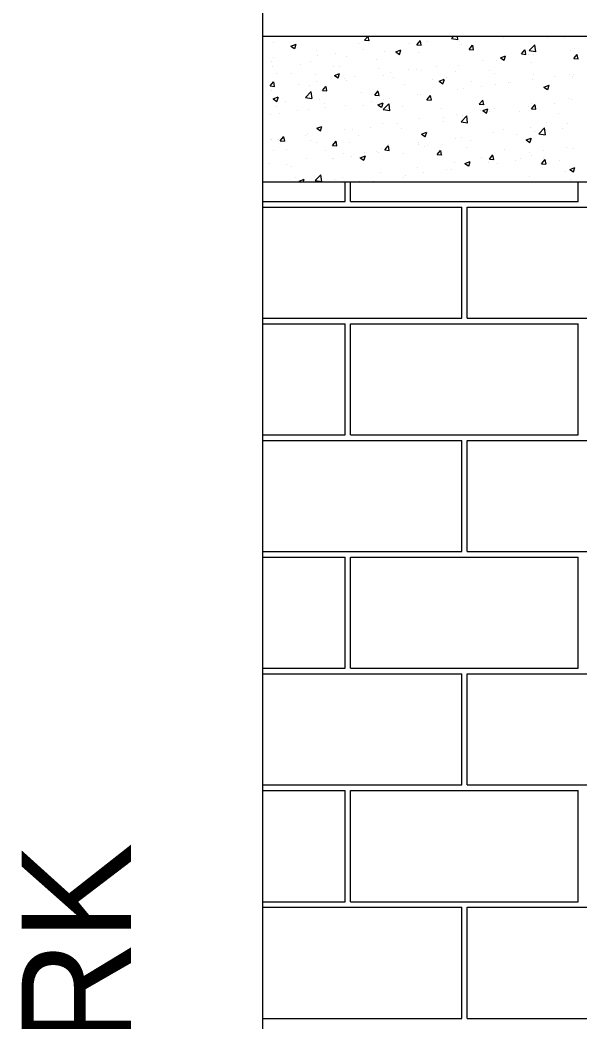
# Model space of a CAD drawing. Header units: metres. Extents: x -1560643 to -1560434, y 43491 to 43663.
# Drawn here: x -1560588.759 to -1560587.607, y 43512.605 to 43514.665 of the extents above; entities that cross this region are included whole.
import ezdxf

# ---------------------------------------------------------------- set-up
doc = ezdxf.new("R2010")
doc.units = ezdxf.units.M
doc.header["$LTSCALE"] = 750
doc.header["$MEASUREMENT"] = 0
doc.layers.get('0').update_dxf_attribs({"lineweight": 5})
doc.layers.add('BLK_1_FLR_0_DRINKING_WATER', color=7, linetype='Continuous', lineweight=5)
doc.styles.add('Romantic', font='GOTHIC.TTF')

# ---------------------------------------------------------------- blocks, each defined once
blk = doc.blocks.new('A$C52BB42CC')
for p, q in [((2163.644, 750.306), (2163.644, 980.392)), ((2355.307, 955.232), (2163.644, 955.232)), ((2163.674, 955.217), (2163.674, 955.217)), ((2167.549, 955.189), (2167.549, 955.189)), ((2171.882, 954.916), (2172.148, 955.232)), ((2172.242, 954.879), (2172.177, 955.232)), ((2178.91, 955.052), (2179.083, 955.232)), ((2179.443, 954.964), (2179.411, 955.232)), ((2188.098, 955.232), (2188.136, 955.206)), ((2188.144, 955.2), (2188.155, 955.232)), ((2164.519, 954.773), (2164.519, 954.773)), ((2165.922, 954.446), (2166.335, 954.604)), ((2165.922, 954.446), (2166.215, 954.248)), ((2166.223, 954.242), (2166.342, 954.598)), ((2171.417, 954.668), (2171.417, 954.668)), ((2171.882, 954.916), (2172.235, 954.885)), ((2175.523, 954.654), (2175.523, 954.654)), ((2176.115, 954.545), (2176.4, 954.884)), ((2176.115, 954.545), (2176.468, 954.514)), ((2176.475, 954.508), (2176.407, 954.878)), ((2176.554, 954.46), (2176.554, 954.46)), ((2177.001, 954.848), (2177.001, 954.848)), ((2178.91, 955.052), (2179.435, 954.971)), ((2179.236, 955.143), (2179.236, 955.143)), ((2179.535, 954.838), (2179.535, 954.838)), ((2179.715, 954.554), (2179.715, 954.554)), ((2180.348, 954.175), (2180.633, 954.514)), ((2180.708, 954.138), (2180.64, 954.508)), ((2183.156, 955.145), (2183.156, 955.145)), ((2185.209, 954.075), (2185.668, 954.554)), ((2185.741, 953.987), (2185.676, 954.548)), ((2186.72, 955.14), (2186.72, 955.14)), ((2167.976, 954.077), (2167.976, 954.077)), ((2168.084, 953.674), (2168.084, 953.674)), ((2169.561, 953.869), (2169.561, 953.869)), ((2170.459, 953.602), (2170.459, 953.602)), ((2171.796, 954.163), (2171.796, 954.163)), ((2173.524, 954.045), (2173.524, 954.045)), ((2174.403, 953.973), (2174.816, 954.132)), ((2174.403, 953.973), (2174.697, 953.775)), ((2174.704, 953.769), (2174.824, 954.126)), ((2176.273, 953.963), (2176.273, 953.963)), ((2180.348, 954.175), (2180.701, 954.144)), ((2182.884, 953.501), (2183.297, 953.659)), ((2183.185, 953.296), (2183.305, 953.653)), ((2184.581, 953.805), (2184.865, 954.144)), ((2184.581, 953.805), (2184.934, 953.774)), ((2184.941, 953.768), (2184.873, 954.137)), ((2185.123, 953.794), (2185.123, 953.794)), ((2185.209, 954.075), (2185.733, 953.994)), ((2185.558, 953.731), (2185.558, 953.731)), ((2188.539, 954.109), (2188.539, 954.109)), ((2188.814, 953.434), (2189.098, 953.773)), ((2188.85, 954.285), (2188.85, 954.285)), ((2188.852, 953.67), (2188.852, 953.67)), ((2189.174, 953.397), (2189.106, 953.767)), ((2164.357, 953.184), (2164.357, 953.184)), ((2164.448, 952.809), (2164.448, 952.809)), ((2164.534, 953.487), (2164.534, 953.487)), ((2166.669, 952.923), (2166.669, 952.923)), ((2167.478, 953.224), (2167.478, 953.224)), ((2169.39, 952.782), (2169.39, 952.782)), ((2169.819, 952.789), (2169.819, 952.789)), ((2172.831, 953.372), (2172.831, 953.372)), ((2177.683, 952.815), (2177.683, 952.815)), ((2179.463, 952.873), (2179.463, 952.873)), ((2181.41, 953.306), (2181.41, 953.306)), ((2182.528, 953.316), (2182.528, 953.316)), ((2182.884, 953.501), (2183.178, 953.303)), ((2182.888, 953.5), (2182.888, 953.5)), ((2185.41, 953.079), (2185.41, 953.079)), ((2188.814, 953.434), (2189.167, 953.403)), ((2164.763, 952.263), (2164.763, 952.263)), ((2165.948, 952.191), (2165.948, 952.191)), ((2167.913, 952.13), (2167.913, 952.13)), ((2169.444, 952.07), (2169.858, 952.228)), ((2169.444, 952.07), (2169.738, 951.872)), ((2169.745, 951.866), (2169.865, 952.222)), ((2171.064, 951.997), (2171.064, 951.997)), ((2172.97, 952.656), (2172.97, 952.656)), ((2173.452, 952.08), (2173.452, 952.08)), ((2173.971, 952.326), (2173.971, 952.326)), ((2175.448, 952.521), (2175.448, 952.521)), ((2176.12, 952.523), (2176.12, 952.523)), ((2176.482, 952.496), (2176.482, 952.496)), ((2179.27, 952.39), (2179.27, 952.39)), ((2181.969, 952.489), (2181.969, 952.489)), ((2182.421, 952.257), (2182.421, 952.257)), ((2185.571, 952.124), (2185.571, 952.124)), ((2187.297, 951.958), (2187.297, 951.958)), ((2188.467, 952.145), (2188.467, 952.145)), ((2188.721, 951.991), (2188.721, 951.991)), ((2188.775, 952.152), (2188.775, 952.152)), ((2164.235, 951.217), (2164.52, 951.556)), ((2164.235, 951.217), (2164.588, 951.186)), ((2164.596, 951.18), (2164.527, 951.55)), ((2166.531, 951.347), (2166.531, 951.347)), ((2167.406, 951.26), (2167.406, 951.26)), ((2168.009, 951.541), (2168.009, 951.541)), ((2168.468, 950.847), (2168.753, 951.186)), ((2168.828, 950.81), (2168.76, 951.18)), ((2170.244, 951.836), (2170.244, 951.836)), ((2170.387, 951.638), (2170.387, 951.638)), ((2174.214, 951.864), (2174.214, 951.864)), ((2175.085, 951.307), (2175.085, 951.307)), ((2177.364, 951.731), (2177.364, 951.731)), ((2177.926, 951.597), (2178.339, 951.756)), ((2177.926, 951.597), (2178.219, 951.399)), ((2178.227, 951.393), (2178.346, 951.75)), ((2178.527, 951.898), (2178.527, 951.898)), ((2180.515, 951.597), (2180.515, 951.597)), ((2181.335, 951.173), (2181.335, 951.173)), ((2182.456, 951.351), (2182.456, 951.351)), ((2183.57, 951.467), (2183.57, 951.467)), ((2183.665, 951.464), (2183.665, 951.464)), ((2185.486, 951.767), (2185.486, 951.767)), ((2186.407, 951.124), (2186.82, 951.283)), ((2186.407, 951.124), (2186.7, 950.926)), ((2186.708, 950.92), (2186.827, 951.277)), ((2186.815, 951.331), (2186.815, 951.331)), ((2164.376, 950.844), (2164.376, 950.844)), ((2164.486, 950.166), (2164.899, 950.325)), ((2164.787, 949.962), (2164.907, 950.319)), ((2167.096, 950.28), (2167.556, 950.759)), ((2167.628, 950.192), (2167.563, 950.753)), ((2168.468, 950.847), (2168.821, 950.816)), ((2171.644, 950.716), (2171.644, 950.716)), ((2172.701, 950.477), (2172.986, 950.816)), ((2172.701, 950.477), (2173.054, 950.446)), ((2173.061, 950.439), (2172.993, 950.809)), ((2176.131, 950.487), (2176.131, 950.487)), ((2176.41, 950.531), (2176.41, 950.531)), ((2176.934, 950.106), (2177.219, 950.445)), ((2177.294, 950.069), (2177.226, 950.439)), ((2179.391, 950.909), (2179.391, 950.909)), ((2179.858, 950.978), (2179.858, 950.978)), ((2164.486, 950.166), (2164.779, 949.968)), ((2164.76, 949.535), (2164.76, 949.535)), ((2165.495, 949.923), (2165.495, 949.923)), ((2167.096, 950.28), (2167.621, 950.199)), ((2168.202, 950.126), (2168.202, 950.126)), ((2168.645, 949.79), (2168.645, 949.79)), ((2168.691, 949.508), (2168.691, 949.508)), ((2170.315, 949.673), (2170.315, 949.673)), ((2171.796, 949.657), (2171.796, 949.657)), ((2172.418, 949.999), (2172.418, 949.999)), ((2172.967, 949.694), (2173.38, 949.852)), ((2172.967, 949.694), (2173.261, 949.496)), ((2173.268, 949.49), (2173.388, 949.846)), ((2173.38, 950.115), (2173.38, 950.115)), ((2173.394, 949.303), (2173.854, 949.782)), ((2173.927, 949.215), (2173.862, 949.776)), ((2173.896, 950.193), (2173.896, 950.193)), ((2174.946, 949.523), (2174.946, 949.523)), ((2176.934, 950.106), (2177.287, 950.075)), ((2181.167, 949.736), (2181.451, 950.075)), ((2181.167, 949.736), (2181.52, 949.705)), ((2181.527, 949.699), (2181.459, 950.069)), ((2185.167, 949.558), (2185.167, 949.558)), ((2185.4, 949.366), (2185.684, 949.705)), ((2185.415, 949.802), (2185.415, 949.802)), ((2185.76, 949.328), (2185.692, 949.698)), ((2185.745, 949.63), (2185.745, 949.63)), ((2187.222, 949.824), (2187.222, 949.824)), ((2188.395, 950.18), (2188.395, 950.18)), ((2188.608, 950.149), (2188.608, 950.149)), ((2164.304, 948.88), (2164.304, 948.88)), ((2164.979, 949.019), (2164.979, 949.019)), ((2166.456, 949.214), (2166.456, 949.214)), ((2167.334, 949.295), (2167.334, 949.295)), ((2173.394, 949.303), (2173.919, 949.222)), ((2178.096, 949.39), (2178.096, 949.39)), ((2179.319, 948.944), (2179.319, 948.944)), ((2179.693, 948.326), (2180.152, 948.805)), ((2179.783, 948.845), (2179.783, 948.845)), ((2180.225, 948.239), (2180.16, 948.799)), ((2181.247, 949.257), (2181.247, 949.257)), ((2181.448, 949.221), (2181.861, 949.38)), ((2181.448, 949.221), (2181.742, 949.023)), ((2181.725, 948.968), (2181.725, 948.968)), ((2181.749, 949.017), (2181.869, 949.373)), ((2182.018, 949.139), (2182.018, 949.139)), ((2182.385, 949.387), (2182.385, 949.387)), ((2184.397, 949.124), (2184.397, 949.124)), ((2185.4, 949.366), (2185.753, 949.335)), ((2187.547, 948.991), (2187.547, 948.991)), ((2168.008, 947.79), (2168.422, 947.949)), ((2168.309, 947.586), (2168.429, 947.943)), ((2173.308, 948.151), (2173.308, 948.151)), ((2174.578, 948.16), (2174.578, 948.16)), ((2176.338, 948.566), (2176.338, 948.566)), ((2178.283, 948.377), (2178.283, 948.377)), ((2178.305, 948.65), (2178.305, 948.65)), ((2179.693, 948.326), (2180.217, 948.245)), ((2186.581, 948.263), (2186.581, 948.263)), ((2188.324, 948.215), (2188.324, 948.215)), ((2165.054, 946.778), (2165.339, 947.117)), ((2165.414, 946.741), (2165.346, 947.111)), ((2167.139, 947.18), (2167.139, 947.18)), ((2167.262, 947.331), (2167.262, 947.331)), ((2168.008, 947.79), (2168.302, 947.592)), ((2170.243, 947.708), (2170.243, 947.708)), ((2170.866, 947.671), (2170.866, 947.671)), ((2171.4, 947.195), (2171.4, 947.195)), ((2172.343, 947.866), (2172.343, 947.866)), ((2174.842, 947.786), (2174.842, 947.786)), ((2176.49, 947.318), (2176.903, 947.476)), ((2176.49, 947.318), (2176.783, 947.12)), ((2176.791, 947.113), (2176.91, 947.47)), ((2179.697, 947.081), (2179.697, 947.081)), ((2182.313, 947.422), (2182.313, 947.422)), ((2183.139, 947.672), (2183.139, 947.672)), ((2184.192, 947.302), (2184.192, 947.302)), ((2185.343, 947.838), (2185.343, 947.838)), ((2185.67, 947.497), (2185.67, 947.497)), ((2185.991, 947.35), (2186.451, 947.829)), ((2185.991, 947.35), (2186.516, 947.268)), ((2186.523, 947.262), (2186.458, 947.822)), ((2187.905, 947.791), (2187.905, 947.791)), ((2164.232, 946.915), (2164.232, 946.915)), ((2164.346, 946.907), (2164.346, 946.907)), ((2164.904, 946.886), (2164.904, 946.886)), ((2165.054, 946.778), (2165.407, 946.747)), ((2167.496, 946.774), (2167.496, 946.774)), ((2167.958, 946.604), (2167.958, 946.604)), ((2169.287, 946.408), (2169.572, 946.747)), ((2169.287, 946.408), (2169.64, 946.377)), ((2169.647, 946.371), (2169.579, 946.741)), ((2170.646, 946.641), (2170.646, 946.641)), ((2173.52, 946.037), (2173.804, 946.377)), ((2173.797, 946.508), (2173.797, 946.508)), ((2173.88, 946), (2173.812, 946.37)), ((2176.256, 946.49), (2176.256, 946.49)), ((2176.267, 946.602), (2176.267, 946.602)), ((2176.753, 946.323), (2176.753, 946.323)), ((2176.947, 946.375), (2176.947, 946.375)), ((2178.23, 946.517), (2178.23, 946.517)), ((2179.248, 946.98), (2179.248, 946.98)), ((2180.465, 946.812), (2180.465, 946.812)), ((2184.971, 946.845), (2185.384, 947.004)), ((2184.971, 946.845), (2185.264, 946.647)), ((2185.272, 946.641), (2185.392, 946.997)), ((2188.252, 946.251), (2188.252, 946.251)), ((2164.517, 946.014), (2164.517, 946.014)), ((2165.59, 946.114), (2165.59, 946.114)), ((2168.74, 945.981), (2168.74, 945.981)), ((2170.172, 945.744), (2170.172, 945.744)), ((2170.791, 945.538), (2170.791, 945.538)), ((2171.531, 945.414), (2171.944, 945.573)), ((2171.832, 945.21), (2171.952, 945.567)), ((2171.891, 945.848), (2171.891, 945.848)), ((2172.814, 945.899), (2172.814, 945.899)), ((2173.026, 945.832), (2173.026, 945.832)), ((2173.237, 946.186), (2173.237, 946.186)), ((2173.52, 946.037), (2173.873, 946.007)), ((2175.041, 945.715), (2175.041, 945.715)), ((2177.753, 945.667), (2178.037, 946.006)), ((2177.753, 945.667), (2178.106, 945.636)), ((2178.113, 945.63), (2178.045, 946)), ((2178.191, 945.582), (2178.191, 945.582)), ((2180.097, 946.242), (2180.097, 946.242)), ((2181.342, 945.449), (2181.342, 945.449)), ((2181.986, 945.297), (2182.27, 945.636)), ((2182.241, 945.458), (2182.241, 945.458)), ((2182.346, 945.26), (2182.278, 945.63)), ((2183.248, 946.109), (2183.248, 946.109)), ((2185.271, 945.873), (2185.271, 945.873)), ((2185.393, 945.607), (2185.393, 945.607)), ((2186.352, 945.463), (2186.352, 945.463)), ((2186.398, 945.975), (2186.398, 945.975)), ((2188.835, 946.197), (2188.835, 946.197)), ((2164.161, 944.951), (2164.161, 944.951)), ((2165.586, 944.853), (2165.586, 944.853)), ((2165.931, 944.718), (2165.931, 944.718)), ((2167.191, 945.366), (2167.191, 945.366)), ((2169.313, 945.343), (2169.313, 945.343)), ((2169.372, 945.309), (2169.372, 945.309)), ((2171.531, 945.414), (2171.825, 945.216)), ((2176.195, 944.637), (2176.195, 944.637)), ((2179.176, 945.015), (2179.176, 945.015)), ((2180.012, 944.942), (2180.426, 945.1)), ((2180.012, 944.942), (2180.306, 944.744)), ((2180.313, 944.737), (2180.433, 945.094)), ((2181.951, 945.016), (2181.951, 945.016)), ((2181.986, 945.297), (2182.339, 945.266)), ((2182.64, 944.975), (2182.64, 944.975)), ((2184.117, 945.169), (2184.117, 945.169)), ((2184.492, 945.316), (2184.492, 945.316)), ((2186.219, 944.927), (2186.503, 945.266)), ((2186.219, 944.927), (2186.571, 944.896)), ((2186.579, 944.889), (2186.511, 945.259)), ((2187.642, 945.183), (2187.642, 945.183)), ((2188.494, 944.469), (2188.907, 944.628)), ((2167.878, 943.554), (2168.338, 944.033)), ((2168.411, 943.467), (2168.346, 944.027)), ((2173.165, 944.222), (2173.165, 944.222)), ((2175.068, 943.834), (2175.068, 943.834)), ((2175.2, 943.995), (2175.2, 943.995)), ((2176.678, 944.19), (2176.678, 944.19)), ((2178.51, 944.425), (2178.51, 944.425)), ((2178.913, 944.484), (2178.913, 944.484)), ((2185.199, 943.909), (2185.199, 943.909)), ((2188.18, 944.286), (2188.18, 944.286)), ((2188.494, 944.469), (2188.787, 944.271)), ((2188.795, 944.265), (2188.914, 944.621)), ((2355.307, 943.429), (2163.644, 943.429)), ((2166.322, 943.774), (2166.322, 943.774)), ((2166.573, 943.511), (2166.986, 943.669)), ((2166.573, 943.511), (2166.694, 943.429)), ((2166.915, 943.429), (2166.993, 943.663)), ((2167.878, 943.554), (2168.403, 943.473)), ((2169.472, 943.641), (2169.472, 943.641)), ((2170.1, 943.779), (2170.1, 943.779)), ((2170.303, 941.858), (2170.303, 943.429)), ((2170.746, 941.858), (2170.746, 943.429)), ((2171.473, 943.505), (2171.473, 943.505)), ((2172.623, 943.508), (2172.623, 943.508)), ((2182.169, 943.493), (2182.169, 943.493)), ((2188.527, 943.626), (2188.527, 943.626)), ((2189.188, 941.858), (2189.188, 943.429)), ((2163.644, 941.858), (2170.303, 941.858)), ((2163.644, 941.415), (2179.745, 941.415)), ((2170.746, 941.858), (2189.188, 941.858)), ((2179.745, 932.415), (2179.745, 941.415)), ((2180.188, 941.415), (2198.63, 941.415)), ((2180.188, 932.415), (2180.188, 941.415)), ((2163.644, 932.415), (2179.745, 932.415)), ((2163.644, 931.973), (2170.303, 931.973)), ((2170.303, 922.973), (2170.303, 931.973)), ((2170.746, 931.973), (2189.188, 931.973)), ((2170.746, 922.973), (2170.746, 931.973)), ((2180.188, 932.415), (2198.63, 932.415)), ((2189.188, 922.973), (2189.188, 931.973)), ((2163.644, 922.973), (2170.303, 922.973)), ((2170.746, 922.973), (2189.188, 922.973)), ((2163.644, 922.53), (2179.745, 922.53)), ((2179.745, 913.53), (2179.745, 922.53)), ((2180.188, 922.53), (2198.63, 922.53)), ((2180.188, 913.53), (2180.188, 922.53)), ((2163.644, 913.53), (2179.745, 913.53)), ((2163.644, 913.088), (2170.303, 913.088)), ((2170.303, 904.088), (2170.303, 913.088)), ((2170.746, 904.088), (2170.746, 913.088)), ((2170.746, 913.088), (2189.188, 913.088)), ((2180.188, 913.53), (2198.63, 913.53)), ((2189.188, 904.088), (2189.188, 913.088)), ((2163.644, 904.088), (2170.303, 904.088)), ((2170.746, 904.088), (2189.188, 904.088)), ((2163.644, 903.645), (2179.745, 903.645)), ((2179.745, 894.646), (2179.745, 903.645)), ((2180.188, 903.645), (2198.63, 903.645)), ((2180.188, 894.646), (2180.188, 903.645)), ((2163.644, 894.646), (2179.745, 894.646)), ((2180.188, 894.646), (2198.63, 894.646)), ((2163.644, 894.203), (2170.303, 894.203)), ((2170.303, 885.203), (2170.303, 894.203)), ((2170.746, 894.203), (2189.188, 894.203)), ((2170.746, 885.203), (2170.746, 894.203)), ((2189.188, 885.203), (2189.188, 894.203)), ((2163.644, 885.203), (2170.303, 885.203)), ((2163.644, 884.761), (2179.745, 884.761)), ((2170.746, 885.203), (2189.188, 885.203)), ((2179.745, 875.761), (2179.745, 884.761)), ((2180.188, 884.761), (2198.63, 884.761)), ((2180.188, 875.761), (2180.188, 884.761)), ((2163.644, 875.761), (2179.745, 875.761)), ((2180.188, 875.761), (2198.63, 875.761))]:
    blk.add_line(p, q)
at = {"style": 'Romantic'}
blk.add_text('BRICK WORK', height=8.8522, rotation=90, dxfattribs=at).set_placement((2152.969, 813.66))

msp = doc.modelspace()

# ---------------------------------------------------------------- block references
at = {"layer": 'BLK_1_FLR_0_DRINKING_WATER', "xscale": 0.0254016284015961, "yscale": 0.0254016284015961, "zscale": 0.0254016284015961}
msp.add_blockref('A$C52BB42CC', (-1560643.21924, 43490.36698), dxfattribs=at)

doc.saveas('drawing.dxf')
